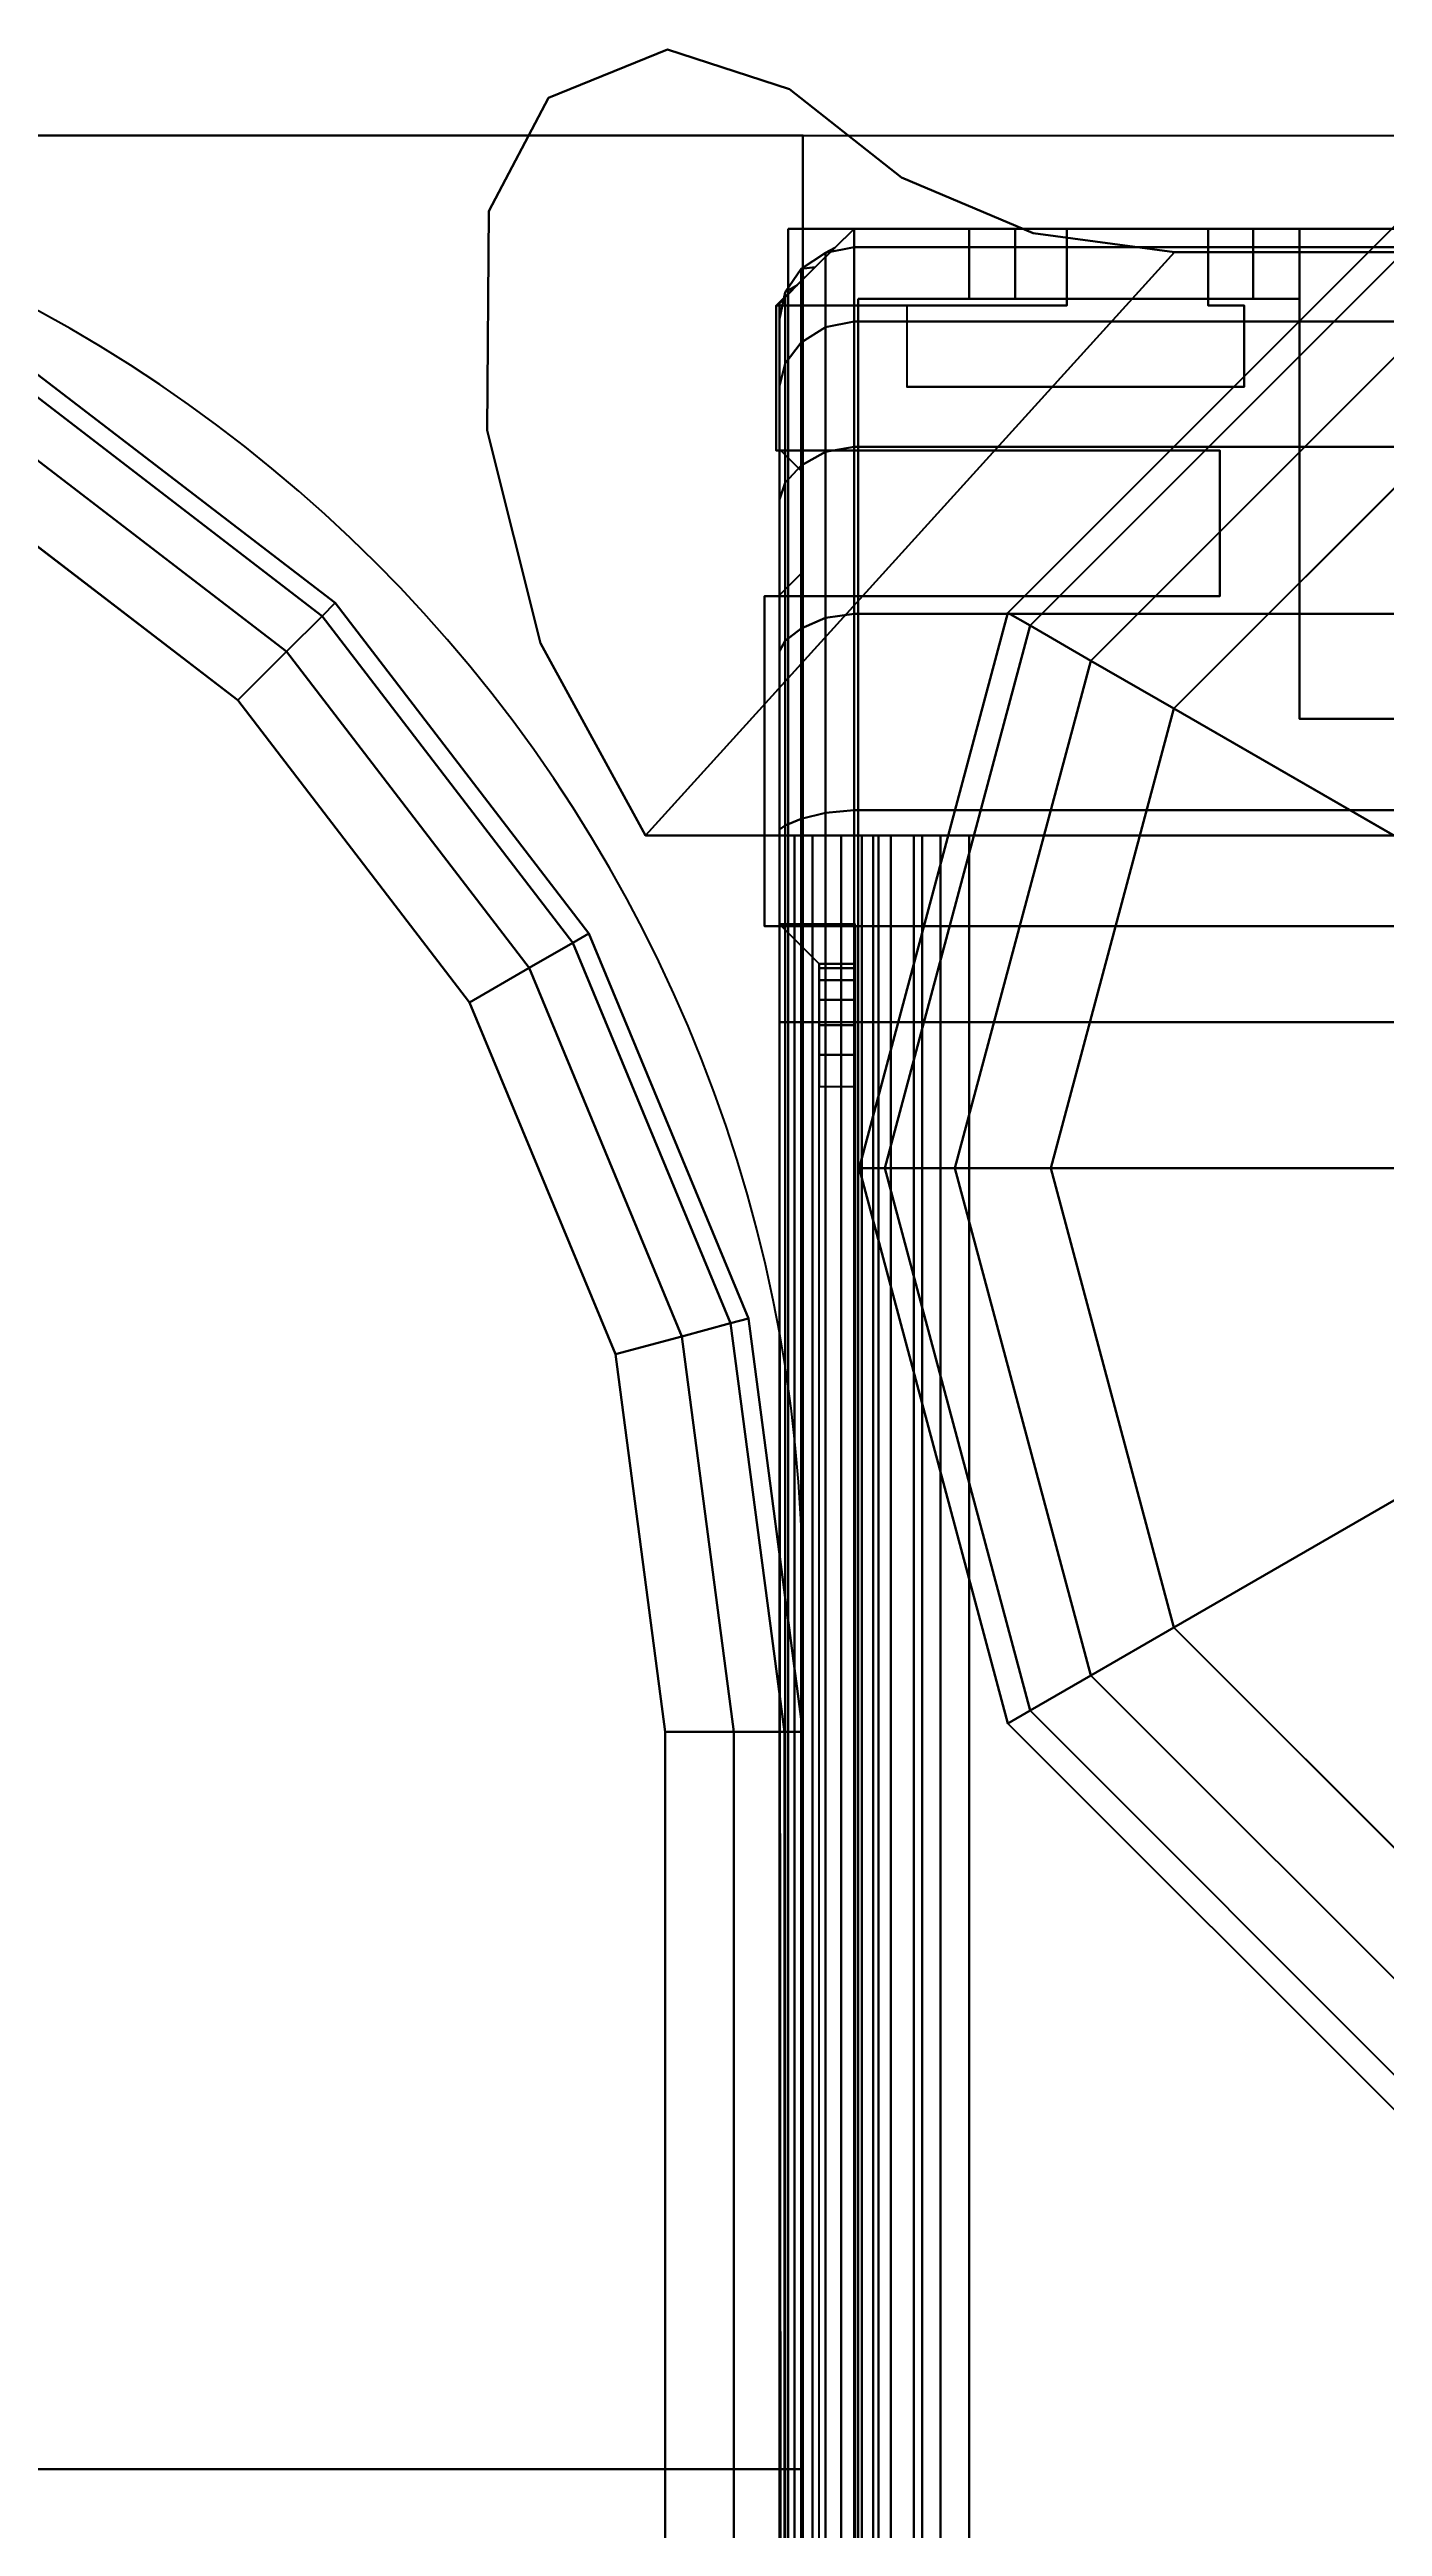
# Model space of a CAD drawing. Extents: x -170 to 1783, y -20 to 1205.
# Drawn here: x 575.596 to 576.738, y 356.587 to 358.71 of the extents above; entities that cross this region are included whole.
import ezdxf
from ezdxf.enums import TextEntityAlignment as Align

# ---------------------------------------------------------------- set-up
doc = ezdxf.new("R2010")
doc.units = 0
doc.header["$LTSCALE"] = 96
doc.header["$MEASUREMENT"] = 0
for name, color, linetype in [('A-FURN-3-PANEL-GLIDE', 7, 'Continuous'), ('A-FURN-3-PANEL-RACE', 7, 'Continuous'), ('A-FURN-3-PANEL-SIDE1', 7, 'Continuous'), ('A-FURN-3-PANEL-TOPCAP', 7, 'Continuous'), ('A-FURN-3-PANEL-TRIM', 7, 'Continuous'), ('A-FURN-3-WKSF-TOP', 7, 'Continuous'), ('A-FURN-3-WKSF-TRIM', 7, 'Continuous'), ('A-FURN-P-PNLS', 7, 'Continuous'), ('A-FURN-P-WKSF', 7, 'Continuous'), ('AFUTL-3-BTPT', 7, 'Continuous'), ('AFUTL-3-LGPT', 7, 'Continuous'), ('AFUWS-P', 7, 'Continuous'), ('MAIN_PANEL', 7, 'Continuous'), ('MAIN_WKSURF', 7, 'Continuous'), ('MAIN_WRKSFC-SUPP', 7, 'Continuous')]:
    doc.layers.add(name, color=color, linetype=linetype)

# ---------------------------------------------------------------- blocks, each defined once
blk = doc.blocks.new('EC-EFN-456')
at = {"layer": 'A-FURN-3-PANEL-GLIDE', "color": 20, "linetype": 'Continuous', "invisible_edges": 12}
for points in [[(0.885, 1), (0.203, 0.6063), (0.4912, 0.318)], [(0.885, 1), (0.4912, 0.318), (0.885, 0.2125)], [(0.885, 1), (0.885, 0.2125), (1.2787, 0.318)], [(0.885, 1), (1.2787, 0.318), (1.567, 0.6063)]]:
    blk.add_3dface(points, dxfattribs=at)
at = {"layer": 'A-FURN-3-PANEL-GLIDE', "color": 20, "linetype": 'Continuous'}
for points in [[(0.7837, 0.8246, 0.3285), (0.4912, 0.318, 0.3285), (0.203, 0.6063, 0.3285), (0.7096, 0.8988, 0.3285)], [(1.0604, 0.8988, 0.3285), (1.567, 0.6063, 0.3285), (1.2787, 0.318, 0.3285), (0.9862, 0.8246, 0.3285)], [(0.885, 0.7975, 0.3285), (0.885, 0.2125, 0.3285), (0.4912, 0.318, 0.3285), (0.7837, 0.8246, 0.3285)], [(0.9862, 0.8246, 0.3285), (1.2787, 0.318, 0.3285), (0.885, 0.2125, 0.3285), (0.885, 0.7975, 0.3285)], [(0.4912, 0.318, 0.3285), (0.4502, 0.2469, 0.3065), (0.1319, 0.5652, 0.3065), (0.203, 0.6063, 0.3285)], [(0.4502, 0.2469, 0.022), (0.4912, 0.318), (0.203, 0.6063), (0.1319, 0.5652, 0.022)], [(1.567, 0.6063, 0.3285), (1.6381, 0.5652, 0.3065), (1.3198, 0.2469, 0.3065), (1.2787, 0.318, 0.3285)], [(1.6381, 0.5652, 0.022), (1.567, 0.6063), (1.2787, 0.318), (1.3198, 0.2469, 0.022)], [(0.4502, 0.2469, 0.3065), (0.4201, 0.1948, 0.2464), (0.0798, 0.5351, 0.2464), (0.1319, 0.5652, 0.3065)], [(0.4201, 0.1948, 0.0821), (0.4502, 0.2469, 0.022), (0.1319, 0.5652, 0.022), (0.0798, 0.5351, 0.0821)], [(1.6381, 0.5652, 0.3065), (1.6902, 0.5351, 0.2464), (1.3499, 0.1948, 0.2464), (1.3198, 0.2469, 0.3065)], [(1.6902, 0.5351, 0.0821), (1.6381, 0.5652, 0.022), (1.3198, 0.2469, 0.022), (1.3499, 0.1948, 0.0821)], [(0.4201, 0.1948, 0.2464), (0.4091, 0.1758, 0.1642), (0.0608, 0.5241, 0.1642), (0.0798, 0.5351, 0.2464)], [(0.4091, 0.1758, 0.1642), (0.4201, 0.1948, 0.0821), (0.0798, 0.5351, 0.0821), (0.0608, 0.5241, 0.1642)], [(1.6902, 0.5351, 0.2464), (1.7092, 0.5241, 0.1642), (1.3609, 0.1758, 0.1642), (1.3499, 0.1948, 0.2464)], [(1.7092, 0.5241, 0.1642), (1.6902, 0.5351, 0.0821), (1.3499, 0.1948, 0.0821), (1.3609, 0.1758, 0.1642)], [(0.885, 0.2125, 0.3285), (0.885, 0.1304, 0.3065), (0.4502, 0.2469, 0.3065), (0.4912, 0.318, 0.3285)], [(0.885, 0.1304, 0.022), (0.885, 0.2125), (0.4912, 0.318), (0.4502, 0.2469, 0.022)], [(1.2787, 0.318, 0.3285), (1.3198, 0.2469, 0.3065), (0.885, 0.1304, 0.3065), (0.885, 0.2125, 0.3285)], [(1.3198, 0.2469, 0.022), (1.2787, 0.318), (0.885, 0.2125), (0.885, 0.1304, 0.022)], [(0.885, 0.1304, 0.3065), (0.885, 0.0703, 0.2464), (0.4201, 0.1948, 0.2464), (0.4502, 0.2469, 0.3065)], [(0.885, 0.0703, 0.0821), (0.885, 0.1304, 0.022), (0.4502, 0.2469, 0.022), (0.4201, 0.1948, 0.0821)], [(1.3198, 0.2469, 0.3065), (1.3499, 0.1948, 0.2464), (0.885, 0.0703, 0.2464), (0.885, 0.1304, 0.3065)], [(1.3499, 0.1948, 0.0821), (1.3198, 0.2469, 0.022), (0.885, 0.1304, 0.022), (0.885, 0.0703, 0.0821)], [(0.885, 0.0703, 0.2464), (0.885, 0.0483, 0.1642), (0.4091, 0.1758, 0.1642), (0.4201, 0.1948, 0.2464)], [(0.885, 0.0483, 0.1642), (0.885, 0.0703, 0.0821), (0.4201, 0.1948, 0.0821), (0.4091, 0.1758, 0.1642)], [(1.3499, 0.1948, 0.2464), (1.3609, 0.1758, 0.1642), (0.885, 0.0483, 0.1642), (0.885, 0.0703, 0.2464)], [(1.3609, 0.1758, 0.1642), (1.3499, 0.1948, 0.0821), (0.885, 0.0703, 0.0821), (0.885, 0.0483, 0.1642)]]:
    blk.add_3dface(points, dxfattribs=at)
at = {"layer": 'A-FURN-3-PANEL-RACE', "color": 40, "linetype": 'Continuous'}
for points, invisible_edges in [([(0.5, 0.7375, 0.4563), (2.098, 0.7375, 0.4563), (47.5, 0.4255, 0.4563), (0.5, 0.4255, 0.4563)], 6), ([(0.5, 0.7375, 0.3963), (0.5, 0.4255, 0.3963), (47.5, 0.4255, 0.3963), (2.098, 0.7375, 0.3963)], 6), ([(0.5, 0.4255, 0.3963), (0.08, 0.4255, 0.3963), (0.08, -0.0125, 0.3963), (47.92, -0.0125, 0.3963)], 8), ([(0.08, 0.386, 1.7894), (0.08, 0.1819, 1.4986), (0.08, 0.4255, 0.3963), (0.08, 0.4255, 1.7894)], 2), ([(0.08, 0.4255, 0.3963), (0.14, 0.4255, 0.4563), (0.14, 0.4255, 1.7894), (0.08, 0.4255, 1.7894)], 1), ([(0.08, 0.1819, 1.4986), (0.08, 0.1425, 1.4986), (0.08, -0.0125, 0.3963), (0.08, 0.4255, 0.3963)], 10), ([(0.5, 0.4255, 0.3963), (0.5, 0.4255, 0.4563), (0.14, 0.4255, 0.4563), (0.08, 0.4255, 0.3963)], 4), ([(0.08, 0.4255, 3.245), (0.08, 0.4255, 3.515), (0.08, -0.0125, 3.515), (0.08, 0.1425, 3.1951)], 4), ([(0.14, 0.4255, 3.515), (0.14, 0.0475, 3.515), (0.08, -0.0125, 3.515), (0.08, 0.4255, 3.515)], 2), ([(0.5, 0.4255, 0.4563), (47.86, 0.0475, 0.4563), (0.14, 0.0475, 0.4563), (0.14, 0.4255, 0.4563)], 1), ([(0.14, 0.4255, 1.7894), (0.14, 0.4255, 0.4563), (0.14, 0.1819, 1.4986), (0.14, 0.386, 1.7894)], 2), ([(0.14, 0.4255, 0.4563), (0.14, 0.0475, 0.4563), (0.14, 0.1425, 1.4986), (0.14, 0.1819, 1.4986)], 10), ([(0.14, 0.1425, 3.1951), (0.14, 0.0475, 3.515), (0.14, 0.4255, 3.515), (0.14, 0.4255, 3.245)], 1), ([(47.5, 0.4255, 0.3963), (0.5, 0.4255, 0.3963), (47.92, -0.0125, 0.3963), (47.92, 0.4255, 0.3963)], 3), ([(47.5, 0.4255, 0.4563), (47.86, 0.4255, 0.4563), (47.86, 0.0475, 0.4563), (0.5, 0.4255, 0.4563)], 12), ([(0.08, 0.1425, 3.1951), (0.08, -0.0125, 3.515), (0.08, -0.0125, 0.3963), (0.08, 0.1425, 1.4986)], 5), ([(0.14, 0.0475, 0.4563), (0.14, 0.0475, 3.515), (0.14, 0.1425, 3.1951), (0.14, 0.1425, 1.4986)], 10), ([(0.6, 0.1425, 4.1797), (0.6, 0.1425, 4.2397), (0.6, 0.1024, 4.2344), (0.6, 0.1179, 4.1764)], 4), ([(0.6, 0.1179, 4.1764), (0.6, 0.1024, 4.2344), (0.6, 0.065, 4.2189), (0.6, 0.095, 4.1669)], 5), ([(0.6, 0.095, 4.1669), (0.6, 0.065, 4.2189), (0.6, 0.0329, 4.1943), (0.6, 0.0753, 4.1519)], 5), ([(0.6, 0.0753, 4.1519), (0.6, 0.0329, 4.1943), (0.6, 0.0082, 4.1622), (0.6, 0.0602, 4.1322)], 5), ([(0.14, 0.0475, 3.515), (0.6, 0.0475, 3.515), (0.6, -0.0125, 3.515), (0.08, -0.0125, 3.515)], 8), ([(0.14, 0.0475, 0.4563), (47.86, 0.0475, 0.4563), (47.86, 0.0475, 3.515), (0.14, 0.0475, 3.515)], 4), ([(0.6, 0.0602, 4.1322), (0.6, 0.0082, 4.1622), (0.6, -0.0072, 4.1248), (0.6, 0.0507, 4.1093)], 5), ([(0.6, 0.0507, 4.1093), (0.6, -0.0072, 4.1248), (0.6, -0.0125, 4.0847), (0.6, 0.0475, 4.0847)], 5), ([(0.6, 0.0475, 3.515), (47.4, 0.0475, 3.515), (47.4, 0.0475, 4.0847), (0.6, 0.0475, 4.0847)], 1), ([(0.6, 0.0475, 3.515), (0.6, 0.0475, 4.0847), (0.6, -0.0125, 4.0847), (0.6, -0.0125, 3.515)], 2), ([(47.92, -0.0125, 3.515), (47.92, -0.0125, 0.3963), (0.08, -0.0125, 0.3963), (0.08, -0.0125, 3.515)], 8), ([(47.4, -0.0125, 4.0847), (47.4, -0.0125, 3.515), (0.6, -0.0125, 3.515), (0.6, -0.0125, 4.0847)], 2)]:
    blk.add_3dface(points, dxfattribs=dict(at, invisible_edges=invisible_edges))
for points in [[(0.5, 0.7375, 0.3963), (0.5, 0.7375, 0.4563), (0.5, 0.4255, 0.4563), (0.5, 0.4255, 0.3963)], [(0.08, 0.4255, 1.7894), (0.14, 0.4255, 1.7894), (0.14, 0.386, 1.7894), (0.08, 0.386, 1.7894)], [(0.14, 0.4255, 3.245), (0.14, 0.4255, 3.515), (0.08, 0.4255, 3.515), (0.08, 0.4255, 3.245)], [(0.14, 0.1425, 3.1951), (0.14, 0.4255, 3.245), (0.08, 0.4255, 3.245), (0.08, 0.1425, 3.1951)], [(0.08, 0.386, 1.7894), (0.14, 0.386, 1.7894), (0.14, 0.1819, 1.4986), (0.08, 0.1819, 1.4986)], [(0.08, 0.1819, 1.4986), (0.14, 0.1819, 1.4986), (0.14, 0.1425, 1.4986), (0.08, 0.1425, 1.4986)], [(0.14, 0.1425, 1.4986), (0.14, 0.1425, 3.1951), (0.08, 0.1425, 3.1951), (0.08, 0.1425, 1.4986)], [(47.4, 0.1425, 4.1797), (47.4, 0.1425, 4.2397), (0.6, 0.1425, 4.2397), (0.6, 0.1425, 4.1797)], [(47.4, 0.1425, 4.2397), (47.4, 0.1024, 4.2344), (0.6, 0.1024, 4.2344), (0.6, 0.1425, 4.2397)], [(0.6, 0.1425, 4.1797), (0.6, 0.1179, 4.1764), (47.4, 0.1179, 4.1764), (47.4, 0.1425, 4.1797)], [(0.6, 0.1179, 4.1764), (0.6, 0.095, 4.1669), (47.4, 0.095, 4.1669), (47.4, 0.1179, 4.1764)], [(47.4, 0.1024, 4.2344), (47.4, 0.065, 4.2189), (0.6, 0.065, 4.2189), (0.6, 0.1024, 4.2344)], [(0.6, 0.095, 4.1669), (0.6, 0.0753, 4.1519), (47.4, 0.0753, 4.1519), (47.4, 0.095, 4.1669)], [(0.6, 0.0753, 4.1519), (0.6, 0.0602, 4.1322), (47.4, 0.0602, 4.1322), (47.4, 0.0753, 4.1519)], [(47.4, 0.065, 4.2189), (47.4, 0.0329, 4.1943), (0.6, 0.0329, 4.1943), (0.6, 0.065, 4.2189)], [(0.6, 0.0602, 4.1322), (0.6, 0.0507, 4.1093), (47.4, 0.0507, 4.1093), (47.4, 0.0602, 4.1322)], [(0.6, 0.0507, 4.1093), (0.6, 0.0475, 4.0847), (47.4, 0.0475, 4.0847), (47.4, 0.0507, 4.1093)], [(47.4, 0.0329, 4.1943), (47.4, 0.0082, 4.1622), (0.6, 0.0082, 4.1622), (0.6, 0.0329, 4.1943)], [(47.4, 0.0082, 4.1622), (47.4, -0.0072, 4.1248), (0.6, -0.0072, 4.1248), (0.6, 0.0082, 4.1622)], [(47.4, -0.0072, 4.1248), (47.4, -0.0125, 4.0847), (0.6, -0.0125, 4.0847), (0.6, -0.0072, 4.1248)]]:
    blk.add_3dface(points, dxfattribs=at)
at = {"layer": 'A-FURN-3-PANEL-SIDE1', "color": 7, "linetype": 'Continuous'}
for points in [[(47.3224, 1.955, 55.7401), (47.3228, 0.045, 55.7401), (0.6776, 0.045, 55.7401), (0.6776, 1.955, 55.7401)], [(0.6776, 0.045, 4.2397), (0.6776, 1.955, 4.2397), (0.6776, 1.955, 55.7401), (0.6776, 0.045, 55.7401)], [(47.3224, 0.045, 4.2397), (47.3224, 1.955, 4.2397), (0.6776, 1.955, 4.2397), (0.6776, 0.045, 4.2397)], [(47.3228, 0.045, 55.7401), (47.3224, 0.045, 4.2397), (0.6776, 0.045, 4.2397), (0.6776, 0.045, 55.7401)]]:
    blk.add_3dface(points, dxfattribs=at)
at = {"layer": 'A-FURN-3-PANEL-TOPCAP', "color": 60, "linetype": 'Continuous'}
for points, invisible_edges in [([(0.1285, -0.0047, 55.635), (0.144, -0.02, 55.635), (0.144, 2.02, 55.635), (0.1285, 2.0047, 55.635)], 10), ([(0.144, -0.02, 55.635), (0.269, -0.02, 55.635), (0.269, 2.02, 55.635), (0.144, 2.02, 55.635)], 10), ([(0.289, 2, 55.635), (0.269, 2.02, 55.635), (0.269, -0.02, 55.635), (0.289, 0, 55.635)], 10), ([(0.394, 2.02, 55.635), (0.3741, 2, 55.635), (0.3741, 0, 55.635), (0.394, -0.02, 55.635)], 10), ([(0.676, 2.02, 55.635), (0.394, 2.02, 55.635), (0.394, -0.02, 55.635), (0.676, -0.02, 55.635)], 10), ([(0.1285, 2.0047, 55.635), (0.1129, 1.9894, 55.635), (0.1129, 0.0106, 55.635), (0.1285, -0.0047, 55.635)], 10), ([(0.289, 0, 55.635), (0.3741, 0, 55.635), (0.3741, 2, 55.635), (0.289, 2, 55.635)], 10), ([(0.0965, 0.0273, 55.635), (0.1129, 0.0106, 55.635), (0.1129, 1.9894, 55.635), (0.0965, 1.9727, 55.635)], 10), ([(0.0965, 1.9727, 55.635), (0.08, 1.956, 55.635), (0.08, 0.044, 55.635), (0.0965, 0.0273, 55.635)], 8), ([(0.815, 0.045, 55.7401), (0.815, -0.02, 55.7741), (47.185, 0.014, 55.7401), (47.185, 0.045, 55.7401)], 1), ([(0.676, -0.02, 55.635), (0.6807, -0.02, 55.671), (0.7136, 0.014, 55.6622), (0.71, 0.014, 55.635)], 2), ([(0.6807, -0.02, 55.671), (0.6946, -0.02, 55.7045), (0.724, 0.014, 55.6875), (0.7136, 0.014, 55.6622)], 10), ([(0.6946, -0.02, 55.7045), (0.7167, -0.02, 55.7333), (0.7407, 0.014, 55.7093), (0.724, 0.014, 55.6875)], 10), ([(0.7167, -0.02, 55.7333), (0.7455, -0.02, 55.7554), (0.7625, 0.014, 55.726), (0.7407, 0.014, 55.7093)], 10), ([(0.7455, -0.02, 55.7554), (0.779, -0.02, 55.7693), (0.7878, 0.014, 55.7365), (0.7625, 0.014, 55.726)], 10), ([(0.779, -0.02, 55.7693), (0.815, -0.02, 55.7741), (0.815, 0.014, 55.7401), (0.7878, 0.014, 55.7365)], 10), ([(47.185, -0.02, 55.7741), (47.185, 0.014, 55.7401), (0.815, 0.014, 55.7401), (0.815, -0.02, 55.7741)], 5), ([(0.144, -0.02, 55.635), (0.1575, -0.02, 55.8011), (0.2783, -0.02, 55.7687), (0.269, -0.02, 55.635)], 2), ([(0.1575, -0.02, 55.8011), (0.2149, -0.02, 55.9575), (0.3232, -0.02, 55.8949), (0.2783, -0.02, 55.7687)], 10), ([(0.2149, -0.02, 55.9575), (0.3121, -0.02, 56.0929), (0.4005, -0.02, 56.0044), (0.3232, -0.02, 55.8949)], 10), ([(0.269, -0.02, 55.635), (0.2783, -0.02, 55.7687), (0.2976, 0, 55.7635), (0.289, 0, 55.635)], 2), ([(0.2783, -0.02, 55.7687), (0.3232, -0.02, 55.8949), (0.3405, 0, 55.8849), (0.2976, 0, 55.7635)], 10), ([(0.289, 0, 55.635), (0.2976, 0, 55.7635), (0.3798, 0, 55.7415), (0.3741, 0, 55.635)], 2), ([(0.2976, 0, 55.7635), (0.3405, 0, 55.8849), (0.4142, 0, 55.8424), (0.3798, 0, 55.7415)], 10), ([(0.3121, -0.02, 56.0929), (0.4419, -0.02, 56.1974), (0.5044, -0.02, 56.0891), (0.4005, -0.02, 56.0044)], 10), ([(0.3232, -0.02, 55.8949), (0.4005, -0.02, 56.0044), (0.4146, 0, 55.9903), (0.3405, 0, 55.8849)], 10), ([(0.3405, 0, 55.8849), (0.4146, 0, 55.9903), (0.4748, 0, 55.9301), (0.4142, 0, 55.8424)], 10), ([(0.3741, 0, 55.635), (0.3798, 0, 55.7415), (0.399, -0.02, 55.7363), (0.394, -0.02, 55.635)], 2), ([(0.3798, 0, 55.7415), (0.4142, 0, 55.8424), (0.4315, -0.02, 55.8323), (0.399, -0.02, 55.7363)], 10), ([(0.6807, -0.02, 55.671), (0.676, -0.02, 55.635), (0.394, -0.02, 55.635), (0.399, -0.02, 55.7363)], 8), ([(0.6946, -0.02, 55.7045), (0.6807, -0.02, 55.671), (0.399, -0.02, 55.7363), (0.4315, -0.02, 55.8323)], 10), ([(0.4005, -0.02, 56.0044), (0.5044, -0.02, 56.0891), (0.5144, 0, 56.0717), (0.4146, 0, 55.9903)], 10), ([(0.4142, 0, 55.8424), (0.4748, 0, 55.9301), (0.4889, -0.02, 55.9159), (0.4315, -0.02, 55.8323)], 10), ([(0.4146, 0, 55.9903), (0.5144, 0, 56.0717), (0.5569, 0, 55.9981), (0.4748, 0, 55.9301)], 10), ([(0.4315, -0.02, 55.8323), (0.4889, -0.02, 55.9159), (0.7167, -0.02, 55.7333), (0.6946, -0.02, 55.7045)], 10), ([(0.4419, -0.02, 56.1974), (0.5949, -0.02, 56.2633), (0.6273, -0.02, 56.1426), (0.5044, -0.02, 56.0891)], 10), ([(0.4748, 0, 55.9301), (0.5569, 0, 55.9981), (0.5669, -0.02, 55.9807), (0.4889, -0.02, 55.9159)], 10), ([(0.7455, -0.02, 55.7554), (0.7167, -0.02, 55.7333), (0.4889, -0.02, 55.9159), (0.5669, -0.02, 55.9807)], 10), ([(0.5044, -0.02, 56.0891), (0.6273, -0.02, 56.1426), (0.6324, 0, 56.1232), (0.5144, 0, 56.0717)], 10), ([(0.5144, 0, 56.0717), (0.6324, 0, 56.1232), (0.6544, 0, 56.0411), (0.5569, 0, 55.9981)], 10), ([(0.5569, 0, 55.9981), (0.6544, 0, 56.0411), (0.6596, -0.02, 56.0218), (0.5669, -0.02, 55.9807)], 10), ([(0.5669, -0.02, 55.9807), (0.6596, -0.02, 56.0218), (0.779, -0.02, 55.7693), (0.7455, -0.02, 55.7554)], 10), ([(0.5949, -0.02, 56.2633), (0.76, -0.02, 56.286), (0.76, -0.02, 56.161), (0.6273, -0.02, 56.1426)], 10), ([(0.6273, -0.02, 56.1426), (0.76, -0.02, 56.161), (0.76, 0, 56.141), (0.6324, 0, 56.1232)], 10), ([(0.6324, 0, 56.1232), (0.76, 0, 56.141), (0.76, 0, 56.056), (0.6544, 0, 56.0411)], 10), ([(0.6544, 0, 56.0411), (0.76, 0, 56.056), (0.76, -0.02, 56.036), (0.6596, -0.02, 56.0218)], 10), ([(0.815, -0.02, 55.7741), (0.779, -0.02, 55.7693), (0.6596, -0.02, 56.0218), (0.76, -0.02, 56.036)], 10), ([(0.76, -0.02, 56.161), (47.24, -0.02, 56.161), (47.24, 0, 56.141), (0.76, 0, 56.141)], 10), ([(47.24, 0, 56.056), (0.76, 0, 56.056), (0.76, 0, 56.141), (47.24, 0, 56.141)], 10), ([(0.76, 0, 56.056), (47.24, 0, 56.056), (47.24, -0.02, 56.036), (0.76, -0.02, 56.036)], 10), ([(0.76, -0.02, 56.161), (0.76, -0.02, 56.286), (47.24, -0.02, 56.286), (47.24, -0.02, 56.161)], 5), ([(47.185, -0.02, 55.7741), (0.815, -0.02, 55.7741), (0.76, -0.02, 56.036), (47.24, -0.02, 56.036)], 10)]:
    blk.add_3dface(points, dxfattribs=dict(at, invisible_edges=invisible_edges))
for points in [[(0.0957, 0.044, 55.8177), (0.08, 0.044, 55.635), (0.08, 1.956, 55.635), (0.0957, 1.956, 55.8177)], [(0.1595, 0.044, 55.9895), (0.0957, 0.044, 55.8177), (0.0957, 1.956, 55.8177), (0.1595, 1.956, 55.9895)], [(0.2668, 0.044, 56.1382), (0.1595, 0.044, 55.9895), (0.1595, 1.956, 55.9895), (0.2668, 1.956, 56.1382)], [(0.4099, 0.044, 56.2528), (0.2668, 0.044, 56.1382), (0.2668, 1.956, 56.1382), (0.4099, 1.956, 56.2528)], [(0.5783, 0.044, 56.3252), (0.4099, 0.044, 56.2528), (0.4099, 1.956, 56.2528), (0.5783, 1.956, 56.3252)], [(0.76, 0.044, 56.35), (0.5783, 0.044, 56.3252), (0.5783, 1.956, 56.3252), (0.76, 1.956, 56.35)], [(0.76, 0.044, 56.35), (0.76, 1.956, 56.35), (47.24, 1.956, 56.35), (47.24, 0.044, 56.35)], [(0.0965, 0.0273, 55.635), (0.08, 0.044, 55.635), (0.0957, 0.044, 55.8177), (0.1006, 0.0195, 55.8155)], [(0.1006, 0.0195, 55.8155), (0.0957, 0.044, 55.8177), (0.1595, 0.044, 55.9895), (0.1644, 0.0195, 55.9859)], [(0.1644, 0.0195, 55.9859), (0.1595, 0.044, 55.9895), (0.2668, 0.044, 56.1382), (0.2713, 0.0195, 56.1337)], [(0.2713, 0.0195, 56.1337), (0.2668, 0.044, 56.1382), (0.4099, 0.044, 56.2528), (0.4136, 0.0195, 56.248)], [(0.4136, 0.0195, 56.248), (0.4099, 0.044, 56.2528), (0.5783, 0.044, 56.3252), (0.5806, 0.0195, 56.3203)], [(0.5806, 0.0195, 56.3203), (0.5783, 0.044, 56.3252), (0.76, 0.044, 56.35), (0.76, 0.0195, 56.3451)], [(0.71, 0.045, 55.635), (0.676, 0.045, 55.635), (0.676, -0.02, 55.635), (0.71, 0.014, 55.635)], [(0.7136, 0.045, 55.6622), (0.71, 0.045, 55.635), (0.71, 0.014, 55.635), (0.7136, 0.014, 55.6622)], [(0.724, 0.045, 55.6875), (0.7136, 0.045, 55.6622), (0.7136, 0.014, 55.6622), (0.724, 0.014, 55.6875)], [(0.7407, 0.045, 55.7093), (0.724, 0.045, 55.6875), (0.724, 0.014, 55.6875), (0.7407, 0.014, 55.7093)], [(0.7625, 0.045, 55.726), (0.7407, 0.045, 55.7093), (0.7407, 0.014, 55.7093), (0.7625, 0.014, 55.726)], [(0.76, 0.0195, 56.3451), (0.76, 0.044, 56.35), (47.24, 0.044, 56.35), (47.24, 0.0195, 56.3451)], [(0.7878, 0.045, 55.7365), (0.7625, 0.045, 55.726), (0.7625, 0.014, 55.726), (0.7878, 0.014, 55.7365)], [(0.815, 0.045, 55.7401), (0.7878, 0.045, 55.7365), (0.7878, 0.014, 55.7365), (0.815, 0.014, 55.7401)], [(0.1129, 0.0106, 55.635), (0.0965, 0.0273, 55.635), (0.1006, 0.0195, 55.8155), (0.1143, -0.0013, 55.8104)], [(0.1143, -0.0013, 55.8104), (0.1006, 0.0195, 55.8155), (0.1644, 0.0195, 55.9859), (0.1774, -0.0013, 55.977)], [(0.1285, -0.0047, 55.635), (0.1129, 0.0106, 55.635), (0.1143, -0.0013, 55.8104), (0.1344, -0.0151, 55.8048)], [(0.1774, -0.0013, 55.977), (0.1644, 0.0195, 55.9859), (0.2713, 0.0195, 56.1337), (0.2828, -0.0013, 56.1222)], [(0.2828, -0.0013, 56.1222), (0.2713, 0.0195, 56.1337), (0.4136, 0.0195, 56.248), (0.4225, -0.0013, 56.2349)], [(0.4225, -0.0013, 56.2349), (0.4136, 0.0195, 56.248), (0.5806, 0.0195, 56.3203), (0.5856, -0.0013, 56.3065)], [(0.5856, -0.0013, 56.3065), (0.5806, 0.0195, 56.3203), (0.76, 0.0195, 56.3451), (0.76, -0.0013, 56.3313)], [(0.76, -0.0013, 56.3313), (0.76, 0.0195, 56.3451), (47.24, 0.0195, 56.3451), (47.24, -0.0013, 56.3313)], [(0.1344, -0.0151, 55.8048), (0.1143, -0.0013, 55.8104), (0.1774, -0.0013, 55.977), (0.1955, -0.0151, 55.9663)], [(0.144, -0.02, 55.635), (0.1285, -0.0047, 55.635), (0.1344, -0.0151, 55.8048), (0.1575, -0.02, 55.8011)], [(0.1575, -0.02, 55.8011), (0.1344, -0.0151, 55.8048), (0.1955, -0.0151, 55.9663), (0.2149, -0.02, 55.9575)], [(0.1955, -0.0151, 55.9663), (0.1774, -0.0013, 55.977), (0.2828, -0.0013, 56.1222), (0.2978, -0.0151, 56.1072)], [(0.2149, -0.02, 55.9575), (0.1955, -0.0151, 55.9663), (0.2978, -0.0151, 56.1072), (0.3121, -0.02, 56.0929)], [(0.2978, -0.0151, 56.1072), (0.2828, -0.0013, 56.1222), (0.4225, -0.0013, 56.2349), (0.4331, -0.0151, 56.2168)], [(0.3121, -0.02, 56.0929), (0.2978, -0.0151, 56.1072), (0.4331, -0.0151, 56.2168), (0.4419, -0.02, 56.1974)], [(0.4331, -0.0151, 56.2168), (0.4225, -0.0013, 56.2349), (0.5856, -0.0013, 56.3065), (0.5913, -0.0151, 56.2864)], [(0.4419, -0.02, 56.1974), (0.4331, -0.0151, 56.2168), (0.5913, -0.0151, 56.2864), (0.5949, -0.02, 56.2633)], [(0.5913, -0.0151, 56.2864), (0.5856, -0.0013, 56.3065), (0.76, -0.0013, 56.3313), (0.76, -0.0151, 56.3105)], [(0.5949, -0.02, 56.2633), (0.5913, -0.0151, 56.2864), (0.76, -0.0151, 56.3105), (0.76, -0.02, 56.286)], [(0.76, -0.0151, 56.3105), (0.76, -0.0013, 56.3313), (47.24, -0.0013, 56.3313), (47.24, -0.0151, 56.3105)], [(0.76, -0.02, 56.286), (0.76, -0.0151, 56.3105), (47.24, -0.0151, 56.3105), (47.24, -0.02, 56.286)]]:
    blk.add_3dface(points, dxfattribs=at)
at = {"layer": 'A-FURN-3-PANEL-TRIM', "color": 60, "linetype": 'Continuous'}
for points, invisible_edges in [([(0.395, 2.0328, 55.635), (0.6776, 2.0328, 55.635), (0.6776, -0.0328, 55.635), (0.395, -0.0328, 55.635)], 8), ([(0.6, -0.1348, 3.5747), (0.6, 1.6815, 3.5747), (0.1, 1.6815, 3.5747), (0.1, 0.3185, 3.5747)], 10), ([(0.6, -0.1348, 4.2397), (0.1, 0.3185, 4.2397), (0.1, 1.6815, 4.2397), (0.6, 1.6815, 4.2397)], 5), ([(0.1457, 0.3473, 55.635), (0.0802, 0.3473, 55.635), (0.0802, 1.6527, 55.635), (0.1457, 1.6527, 55.635)], 8), ([(0.2701, 1.6426, 55.635), (0.395, 1.6426, 55.635), (0.395, 0.3574, 55.635), (0.2701, 0.3574, 55.635)], 10), ([(0.1457, 1.6218, 55.635), (0.2155, 1.6218, 55.635), (0.2155, 0.3782, 55.635), (0.1457, 0.3782, 55.635)], 10), ([(0.0361, 0.0847, 3.5747), (0.6, -0.1348, 3.5747), (0.1, 0.3185, 3.5747), (0.0837, 0.1973, 3.5747)], 3), ([(0.0361, 0.0847, 4.2397), (0.0837, 0.1973, 4.2397), (0.1, 0.3185, 4.2397), (0.6, -0.1348, 4.2397)], 12), ([(0.0361, 0.0847, 3.8013), (0.0837, 0.1973, 3.8013), (0.1, 0.3185, 3.8013), (0.6, -0.1348, 3.8013)], 12), ([(0.0361, 0.0847, 4.013), (0.6, -0.1348, 4.013), (0.1, 0.3185, 4.013), (0.0837, 0.1973, 4.013)], 3), ([(0.2155, 0.0891, 4.2397), (0.2155, 0.0891, 55.635), (0.1457, 0.0891, 55.635), (0.1457, 0.0891, 4.2397)], 2), ([(0.1457, -0.0228, 55.635), (0.1457, 0.0891, 55.635), (0.2155, 0.0891, 55.635), (0.2701, -0.0228, 55.635)], 6), ([(-0.0735, -0.1159, 3.5747), (0.6, -0.1348, 3.5747), (0.0361, 0.0847, 3.5747), (-0.0395, -0.0114, 3.5747)], 3), ([(-0.0735, -0.1159, 4.2397), (-0.0395, -0.0114, 4.2397), (0.0361, 0.0847, 4.2397), (0.6, -0.1348, 4.2397)], 12), ([(-0.0735, -0.1159, 3.8013), (-0.0395, -0.0114, 3.8013), (0.0361, 0.0847, 3.8013), (0.6, -0.1348, 3.8013)], 12), ([(-0.0735, -0.1159, 4.013), (0.6, -0.1348, 4.013), (0.0361, 0.0847, 4.013), (-0.0395, -0.0114, 4.013)], 3), ([(0.065, -0.269, 3.5747), (0.6, -0.1348, 3.5747), (-0.0735, -0.1159, 3.5747), (-0.0322, -0.2178, 3.5747)], 3), ([(0.065, -0.269, 4.2397), (-0.0322, -0.2178, 4.2397), (-0.0735, -0.1159, 4.2397), (0.6, -0.1348, 4.2397)], 12), ([(0.065, -0.269, 3.8013), (-0.0322, -0.2178, 3.8013), (-0.0735, -0.1159, 3.8013), (0.6, -0.1348, 3.8013)], 12), ([(0.065, -0.269, 4.013), (0.6, -0.1348, 4.013), (-0.0735, -0.1159, 4.013), (-0.0322, -0.2178, 4.013)], 3), ([(0.4351, -0.2249, 3.5747), (0.6, -0.1348, 3.5747), (0.065, -0.269, 3.5747), (0.2529, -0.2706, 3.5747)], 2), ([(0.4351, -0.2249, 4.2397), (0.2529, -0.2706, 4.2397), (0.065, -0.269, 4.2397), (0.6, -0.1348, 4.2397)], 4), ([(0.4351, -0.2249, 3.8013), (0.2529, -0.2706, 3.8013), (0.065, -0.269, 3.8013), (0.6, -0.1348, 3.8013)], 4), ([(0.4351, -0.2249, 4.013), (0.6, -0.1348, 4.013), (0.065, -0.269, 4.013), (0.2529, -0.2706, 4.013)], 2)]:
    blk.add_3dface(points, dxfattribs=dict(at, invisible_edges=invisible_edges))
for points in [[(0.1, 0.3185, 4.2397), (0.1, 0.3185, 3.5747), (0.1, 1.6815, 3.5747), (0.1, 1.6815, 4.2397)], [(0.6, 1.6815, 3.5747), (0.6, -0.1348, 3.5747), (0.6, -0.1348, 4.2397), (0.6, 1.6815, 4.2397)], [(0.0802, 0.3473, 55.635), (0.0802, 0.3473, 4.2397), (0.0802, 1.6527, 4.2397), (0.0802, 1.6527, 55.635)], [(0.1457, 0.3473, 55.635), (0.1457, 0.3782, 55.635), (0.1457, 0.3782, 4.2397), (0.1457, 0.3473, 4.2397)], [(0.1457, 0.3782, 4.2397), (0.1457, 0.3782, 55.635), (0.2155, 0.3782, 55.635), (0.2155, 0.3782, 4.2397)], [(0.2155, 0.3782, 55.635), (0.2155, 0.0891, 55.635), (0.2155, 0.0891, 4.2397), (0.2155, 0.3782, 4.2397)], [(0.0802, 0.3473, 4.2397), (0.0802, 0.3473, 55.635), (0.1457, 0.3473, 55.635), (0.1457, 0.3473, 4.2397)], [(0.2701, 0.3574, 4.2397), (0.2701, 0.3574, 55.635), (0.395, 0.3574, 55.635), (0.395, 0.3574, 4.2397)], [(0.2701, -0.0228, 55.635), (0.2701, 0.3574, 55.635), (0.2701, 0.3574, 4.2397), (0.2701, -0.0228, 4.2397)], [(0.395, 0.3574, 55.635), (0.395, -0.0328, 55.635), (0.395, -0.0328, 4.2397), (0.395, 0.3574, 4.2397)], [(0.0837, 0.1973, 4.013), (0.1, 0.3185, 4.013), (0.1, 0.3185, 4.2397), (0.0837, 0.1973, 4.2397)], [(0.0837, 0.1973, 3.5747), (0.1, 0.3185, 3.5747), (0.1, 0.3185, 3.8013), (0.0837, 0.1973, 3.8013)], [(0.6, -0.1348, 3.8013), (0.1, 0.3185, 3.8013), (0.1, 0.3185, 4.013), (0.6, -0.1348, 4.013)], [(0.0802, 0.2263, 55.635), (0.0802, 0.044, 55.635), (0.0802, 0.044, 4.2397), (0.0802, 0.2263, 4.2397)], [(0.1457, 0.2263, 4.2397), (0.1457, 0.2263, 55.635), (0.0802, 0.2263, 55.635), (0.0802, 0.2263, 4.2397)], [(0.0802, 0.044, 55.635), (0.0802, 0.2263, 55.635), (0.1457, 0.2263, 55.635), (0.1457, -0.0228, 55.635)], [(0.1457, 0.0891, 55.635), (0.1457, 0.2263, 55.635), (0.1457, 0.2263, 4.2397), (0.1457, 0.0891, 4.2397)], [(0.0361, 0.0847, 4.013), (0.0837, 0.1973, 4.013), (0.0837, 0.1973, 4.2397), (0.0361, 0.0847, 4.2397)], [(0.0361, 0.0847, 3.5747), (0.0837, 0.1973, 3.5747), (0.0837, 0.1973, 3.8013), (0.0361, 0.0847, 3.8013)], [(-0.0395, -0.0114, 4.013), (0.0361, 0.0847, 4.013), (0.0361, 0.0847, 4.2397), (-0.0395, -0.0114, 4.2397)], [(-0.0395, -0.0114, 3.5747), (0.0361, 0.0847, 3.5747), (0.0361, 0.0847, 3.8013), (-0.0395, -0.0114, 3.8013)], [(0.0802, 0.044, 4.2397), (0.0802, 0.044, 55.635), (0.1457, -0.0228, 55.635), (0.1457, -0.0228, 4.2397)], [(0.6776, 0.045, 4.2397), (0.6776, -0.0328, 4.2397), (0.6776, -0.0328, 55.635), (0.6776, 0.045, 55.635)], [(-0.0735, -0.1159, 4.013), (-0.0395, -0.0114, 4.013), (-0.0395, -0.0114, 4.2397), (-0.0735, -0.1159, 4.2397)], [(-0.0735, -0.1159, 3.5747), (-0.0395, -0.0114, 3.5747), (-0.0395, -0.0114, 3.8013), (-0.0735, -0.1159, 3.8013)], [(0.1457, -0.0228, 4.2397), (0.1457, -0.0228, 55.635), (0.2701, -0.0228, 55.635), (0.2701, -0.0228, 4.2397)], [(0.395, -0.0328, 4.2397), (0.395, -0.0328, 55.635), (0.6776, -0.0328, 55.635), (0.6776, -0.0328, 4.2397)], [(-0.0322, -0.2178, 4.013), (-0.0735, -0.1159, 4.013), (-0.0735, -0.1159, 4.2397), (-0.0322, -0.2178, 4.2397)], [(-0.0322, -0.2178, 3.5747), (-0.0735, -0.1159, 3.5747), (-0.0735, -0.1159, 3.8013), (-0.0322, -0.2178, 3.8013)], [(0.6, -0.1348, 4.013), (0.4351, -0.2249, 4.013), (0.4351, -0.2249, 4.2397), (0.6, -0.1348, 4.2397)], [(0.6, -0.1348, 3.5747), (0.4351, -0.2249, 3.5747), (0.4351, -0.2249, 3.8013), (0.6, -0.1348, 3.8013)], [(0.065, -0.269, 4.013), (-0.0322, -0.2178, 4.013), (-0.0322, -0.2178, 4.2397), (0.065, -0.269, 4.2397)], [(0.065, -0.269, 3.5747), (-0.0322, -0.2178, 3.5747), (-0.0322, -0.2178, 3.8013), (0.065, -0.269, 3.8013)], [(0.4351, -0.2249, 4.013), (0.2529, -0.2706, 4.013), (0.2529, -0.2706, 4.2397), (0.4351, -0.2249, 4.2397)], [(0.4351, -0.2249, 3.5747), (0.2529, -0.2706, 3.5747), (0.2529, -0.2706, 3.8013), (0.4351, -0.2249, 3.8013)], [(0.2529, -0.2706, 4.013), (0.065, -0.269, 4.013), (0.065, -0.269, 4.2397), (0.2529, -0.2706, 4.2397)], [(0.2529, -0.2706, 3.5747), (0.065, -0.269, 3.5747), (0.065, -0.269, 3.8013), (0.2529, -0.2706, 3.8013)]]:
    blk.add_3dface(points, dxfattribs=at)
at = {"layer": 'A-FURN-P-PNLS', "color": 60, "linetype": 'Continuous'}
for p, q in [((0, 0), (0, 2)), ((48, 0), (0, 0))]:
    blk.add_line(p, q, dxfattribs=at)
at = {"layer": 'MAIN_PANEL', "color": 7, "linetype": 'Continuous'}
for p in [(0, 0), (0, 0, 55.663), (0, 0), (0, 0)]:
    blk.add_point(p, dxfattribs=at)
blk = doc.blocks.new('EC-WYC-64-2424-T')
at = {"layer": 'A-FURN-3-WKSF-TOP', "color": 60, "linetype": 'Continuous'}
for points, invisible_edges in [([(0.118, -28.1146, 29), (23.882, -34.22, 29), (23.882, -70.632, 29), (0.118, -70.632, 29)], 5), ([(0.118, -28.1146, 27.75), (0.118, -70.632, 27.75), (23.882, -70.632, 27.75), (23.882, -34.22, 27.75)], 10), ([(23.882, -70.632, 29), (23.8394, -70.9555, 29), (0.1606, -70.9555, 29), (0.118, -70.632, 29)], 10), ([(23.882, -70.632, 27.75), (0.118, -70.632, 27.75), (0.1606, -70.9555, 27.75), (23.8394, -70.9555, 27.75)], 5), ([(0.2855, -71.257, 29), (0.1606, -70.9555, 29), (23.8394, -70.9555, 29), (23.7145, -71.257, 29)], 10), ([(0.2855, -71.257, 27.75), (23.7145, -71.257, 27.75), (23.8394, -70.9555, 27.75), (0.1606, -70.9555, 27.75)], 5), ([(23.7145, -71.257, 29), (23.5159, -71.5159, 29), (0.4841, -71.5159, 29), (0.2855, -71.257, 29)], 10), ([(23.7145, -71.257, 27.75), (0.2855, -71.257, 27.75), (0.4841, -71.5159, 27.75), (23.5159, -71.5159, 27.75)], 5), ([(0.743, -71.7145, 29), (0.4841, -71.5159, 29), (23.5159, -71.5159, 29), (23.257, -71.7145, 29)], 10), ([(0.743, -71.7145, 27.75), (23.257, -71.7145, 27.75), (23.5159, -71.5159, 27.75), (0.4841, -71.5159, 27.75)], 5)]:
    blk.add_3dface(points, dxfattribs=dict(at, invisible_edges=invisible_edges))
at = {"layer": 'A-FURN-3-WKSF-TRIM', "color": 40, "linetype": 'Continuous'}
for points in [[(0, -70.632, 28.882), (0, -70.632, 27.868), (0, -28.1146, 27.868), (0, -28.1146, 28.882)], [(0.0158, -70.632, 28.941), (0, -70.632, 28.882), (0, -28.1146, 28.882), (0.0158, -28.1146, 28.941)], [(0, -70.632, 27.868), (0.0158, -70.632, 27.809), (0.0158, -28.1146, 27.809), (0, -28.1146, 27.868)], [(0.059, -70.632, 28.9842), (0.0158, -70.632, 28.941), (0.0158, -28.1146, 28.941), (0.059, -28.1146, 28.9842)], [(0.0158, -70.632, 27.809), (0.059, -70.632, 27.7658), (0.059, -28.1146, 27.7658), (0.0158, -28.1146, 27.809)], [(0.118, -70.632, 29), (0.059, -70.632, 28.9842), (0.059, -28.1146, 28.9842), (0.118, -28.1146, 29)], [(0.059, -70.632, 27.7658), (0.118, -70.632, 27.75), (0.118, -28.1146, 27.75), (0.059, -28.1146, 27.7658)], [(0.0619, -70.982, 28.941), (0.0466, -70.9861, 28.882), (0, -70.632, 28.882), (0.0158, -70.632, 28.941)], [(0.0466, -70.9861, 28.882), (0.0466, -70.9861, 27.868), (0, -70.632, 27.868), (0, -70.632, 28.882)], [(0.0466, -70.9861, 27.868), (0.0619, -70.982, 27.809), (0.0158, -70.632, 27.809), (0, -70.632, 27.868)], [(0.1036, -70.9708, 28.9842), (0.0619, -70.982, 28.941), (0.0158, -70.632, 28.941), (0.059, -70.632, 28.9842)], [(0.0619, -70.982, 27.809), (0.1036, -70.9708, 27.7658), (0.059, -70.632, 27.7658), (0.0158, -70.632, 27.809)], [(0.1606, -70.9555, 29), (0.1036, -70.9708, 28.9842), (0.059, -70.632, 28.9842), (0.118, -70.632, 29)], [(0.1036, -70.9708, 27.7658), (0.1606, -70.9555, 27.75), (0.118, -70.632, 27.75), (0.059, -70.632, 27.7658)], [(0.2855, -71.257, 29), (0.2344, -71.2865, 28.9842), (0.1036, -70.9708, 28.9842), (0.1606, -70.9555, 29)], [(0.2344, -71.2865, 27.7658), (0.2855, -71.257, 27.75), (0.1606, -70.9555, 27.75), (0.1036, -70.9708, 27.7658)], [(0.2344, -71.2865, 28.9842), (0.197, -71.3081, 28.941), (0.0619, -70.982, 28.941), (0.1036, -70.9708, 28.9842)], [(0.197, -71.3081, 27.809), (0.2344, -71.2865, 27.7658), (0.1036, -70.9708, 27.7658), (0.0619, -70.982, 27.809)], [(0.197, -71.3081, 28.941), (0.1833, -71.316, 28.882), (0.0466, -70.9861, 28.882), (0.0619, -70.982, 28.941)], [(0.1833, -71.316, 27.868), (0.197, -71.3081, 27.809), (0.0619, -70.982, 27.809), (0.0466, -70.9861, 27.868)], [(0.1833, -71.316, 28.882), (0.1833, -71.316, 27.868), (0.0466, -70.9861, 27.868), (0.0466, -70.9861, 28.882)], [(0.4841, -71.5159, 29), (0.4424, -71.5576, 28.9842), (0.2344, -71.2865, 28.9842), (0.2855, -71.257, 29)], [(0.4424, -71.5576, 27.7658), (0.4841, -71.5159, 27.75), (0.2855, -71.257, 27.75), (0.2344, -71.2865, 27.7658)], [(0.4424, -71.5576, 28.9842), (0.4119, -71.5881, 28.941), (0.197, -71.3081, 28.941), (0.2344, -71.2865, 28.9842)], [(0.4119, -71.5881, 27.809), (0.4424, -71.5576, 27.7658), (0.2344, -71.2865, 27.7658), (0.197, -71.3081, 27.809)], [(0.4119, -71.5881, 28.941), (0.4007, -71.5993, 28.882), (0.1833, -71.316, 28.882), (0.197, -71.3081, 28.941)], [(0.4007, -71.5993, 27.868), (0.4119, -71.5881, 27.809), (0.197, -71.3081, 27.809), (0.1833, -71.316, 27.868)], [(0.4007, -71.5993, 28.882), (0.4007, -71.5993, 27.868), (0.1833, -71.316, 27.868), (0.1833, -71.316, 28.882)], [(0.743, -71.7145, 29), (0.7135, -71.7656, 28.9842), (0.4424, -71.5576, 28.9842), (0.4841, -71.5159, 29)], [(0.7135, -71.7656, 27.7658), (0.743, -71.7145, 27.75), (0.4841, -71.5159, 27.75), (0.4424, -71.5576, 27.7658)], [(0.7135, -71.7656, 28.9842), (0.6919, -71.803, 28.941), (0.4119, -71.5881, 28.941), (0.4424, -71.5576, 28.9842)], [(0.6919, -71.803, 27.809), (0.7135, -71.7656, 27.7658), (0.4424, -71.5576, 27.7658), (0.4119, -71.5881, 27.809)], [(0.6919, -71.803, 28.941), (0.684, -71.8167, 28.882), (0.4007, -71.5993, 28.882), (0.4119, -71.5881, 28.941)], [(0.684, -71.8167, 27.868), (0.6919, -71.803, 27.809), (0.4119, -71.5881, 27.809), (0.4007, -71.5993, 27.868)], [(0.684, -71.8167, 28.882), (0.684, -71.8167, 27.868), (0.4007, -71.5993, 27.868), (0.4007, -71.5993, 28.882)]]:
    blk.add_3dface(points, dxfattribs=at)
at = {"layer": 'A-FURN-P-WKSF', "color": 7, "linetype": 'Continuous'}
blk.add_line((0, -28.0666), (0, -70.75), dxfattribs=at)
blk.add_arc((1.25, -70.75), 1.25, 180, 270, dxfattribs=at)
at = {"layer": 'MAIN_WKSURF', "color": 7, "linetype": 'Continuous'}
blk.add_point((0, -72), dxfattribs=at)
blk.add_point((0, -72), dxfattribs=at)
blk = doc.blocks.new('EC-RSSB-24')
at = {"layer": 'AFUTL-3-BTPT', "color": 30, "linetype": 'Continuous'}
for points in [[(0, 0, 0.5), (0, -24, 0.5), (0, -22.625, 1.5), (0, -1.375, 1.5)], [(2, -24, 0.5), (0, -24, 0.5), (0, 0, 0.5), (2, 0, 0.5)], [(0, -1.375, 26.75), (0, -22.625, 26.75), (0, -24, 27.75), (0, 0, 27.75)], [(2, -1.375, 1.5), (2, -22.625, 1.5), (2, -24, 0.5), (2, 0, 0.5)], [(2, -1.375, 26.75), (2, -22.625, 26.75), (2, -24, 27.5), (2, 0, 27.5)]]:
    blk.add_3dface(points, dxfattribs=at)
at = {"layer": 'AFUTL-3-LGPT', "color": 30, "linetype": 'Continuous'}
for points in [[(0, 0, 27.75), (0, -1.375, 26.75), (0, -1.375, 1.5), (0, 0, 0.5)], [(2, 0, 27.75), (0, 0, 27.75), (0, 0, 0.5), (2, 0, 0.5)], [(5, -24, 27.75), (0, -24, 27.75), (0, 0, 27.75), (5, 0, 27.75)], [(2, 0, 0.5), (2, -1.375, 1.5), (2, -1.375, 26.75), (2, 0, 27.5)], [(5, -24, 27.5), (2, -24, 27.5), (2, 0, 27.5), (5, 0, 27.5)], [(2, 0, 27.5), (2, 0, 27.75), (5, 0, 27.75), (5, 0, 27.5)]]:
    blk.add_3dface(points, dxfattribs=at)
at = {"layer": 'AFUWS-P', "color": 7, "linetype": 'Continuous'}
for p, q in [((0, 0), (5, 0)), ((0, -24), (0, 0)), ((0, 0), (2, 0)), ((0, -1.375), (0, 0)), ((2, 0), (2, -1.375))]:
    blk.add_line(p, q, dxfattribs=at)
at = {"layer": 'MAIN_WRKSFC-SUPP', "color": 7, "linetype": 'Continuous'}
blk.add_point((0, 0), dxfattribs=at)

msp = doc.modelspace()

# ---------------------------------------------------------------- block references
at = {"layer": 'MAIN_PANEL', "color": 47, "linetype": 'Continuous'}
ref = msp.add_blockref('EC-EFN-456', (576.24146, 358.63599), dxfattribs=dict(at, rotation=270))
ref.add_attrib('CAPMC', 'ECH', dxfattribs={"color": 47, "linetype": 'Continuous', "height": 0.000000012, "width": 0.666667}).set_placement((576.24146, 358.63599), align=Align.BOTTOM_LEFT)
ref.add_attrib('CAPPN', 'EC-EFN-456', dxfattribs={"color": 47, "linetype": 'Continuous', "height": 0.000000012, "width": 0.666667}).set_placement((576.24146, 358.63599), align=Align.BOTTOM_LEFT)
ref.add_attrib('CAPMG', 'RSI', dxfattribs={"color": 47, "linetype": 'Continuous', "height": 0.000000012, "width": 0.666667}).set_placement((576.24146, 358.63599), align=Align.BOTTOM_LEFT)
ref.add_attrib('CAPQTY', '1', dxfattribs={"color": 47, "linetype": 'Continuous', "height": 0.000000012, "width": 0.666667}).set_placement((576.24146, 358.63599), align=Align.BOTTOM_LEFT)
at = {"layer": 'MAIN_WKSURF', "color": 47, "linetype": 'Continuous', "rotation": 180}
msp.add_blockref('EC-WYC-64-2424-T', (576.24146, 286.63599), dxfattribs=at)
at = {"layer": 'MAIN_WRKSFC-SUPP', "color": 47, "linetype": 'Continuous'}
ref = msp.add_blockref('EC-RSSB-24', (576.24146, 358.63599), dxfattribs=dict(at, rotation=270))
ref.add_attrib('CAPMC', 'ECH', dxfattribs={"color": 47, "linetype": 'Continuous', "height": 0.000000012, "width": 0.666667}).set_placement((576.24146, 358.63599), align=Align.BOTTOM_LEFT)
ref.add_attrib('CAPPN', 'EC-RSSB-24', dxfattribs={"color": 47, "linetype": 'Continuous', "height": 0.000000012, "width": 0.666667}).set_placement((576.24146, 358.63599), align=Align.BOTTOM_LEFT)
ref.add_attrib('CAPMG', 'RSI', dxfattribs={"color": 47, "linetype": 'Continuous', "height": 0.000000012, "width": 0.666667}).set_placement((576.24146, 358.63599), align=Align.BOTTOM_LEFT)
ref.add_attrib('CAPQTY', '1', dxfattribs={"color": 47, "linetype": 'Continuous', "height": 0.000000012, "width": 0.666667}).set_placement((576.24146, 358.63599), align=Align.BOTTOM_LEFT)

doc.saveas('drawing.dxf')
